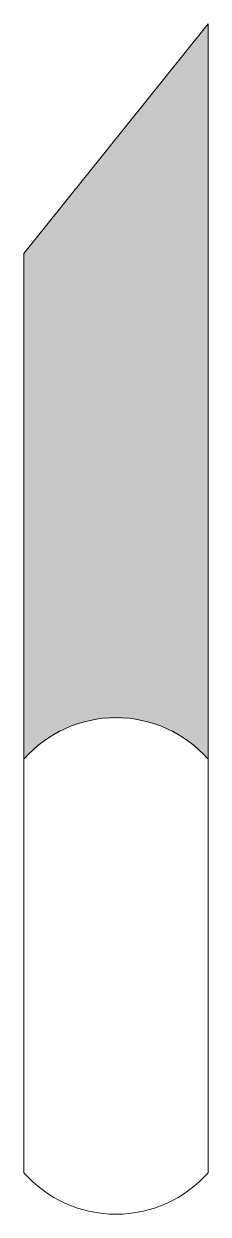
# Model space of a CAD drawing. Header units: metres. Extents: x 0 to 4, y -20.9 to 5.
import ezdxf

# ---------------------------------------------------------------- set-up
doc = ezdxf.new("R2010")
doc.units = ezdxf.units.M
doc.layers.add('A-DETL-GENF', color=92, linetype='Continuous', lineweight=18)

# ---------------------------------------------------------------- blocks, each defined once
blk = doc.blocks.new('30 kitvoeg op rugvulling - schuine kitvoeg 4mm-2074362-00_0 Basismaterialen')
at = {"layer": 'A-DETL-GENF', "lineweight": 13}
blk.add_hatch(color=256, dxfattribs=at).paths.add_polyline_path([(0, -11), (0.482, -10.572), (1.052, -10.271), (1.678, -10.117), (2.322, -10.117), (2.948, -10.271), (3.518, -10.572), (4, -11), (4, 5), (0, 0), (0, -10.572)])
h = blk.add_hatch(dxfattribs=at)
h.set_pattern_fill('FP_705', color=256, style=0, pattern_type=2)
h.set_pattern_definition([(45, (11309.317, -5436.092), (-10.606602, 10.606602), []), (135, (11309.317, -5436.092), (-10.606602, -10.606602), [])])
h.paths.add_polyline_path([(2.322, -20.883), (2.948, -20.729), (3.518, -20.428), (4, -20), (4, -11), (3.518, -10.572), (2.948, -10.271), (2.322, -10.117), (1.678, -10.117), (1.052, -10.271), (0.482, -10.572), (0, -11), (0, -20), (0.482, -20.428), (1.052, -20.729), (1.678, -20.883)])
at = {"layer": 'A-DETL-GENF'}
for p, q in [((4, 5), (0, 0)), ((4, -11), (4, 5)), ((0, 0), (0, -11))]:
    blk.add_line(p, q, dxfattribs=at)
at = {"layer": 'A-DETL-GENF', "lineweight": 13}
for p, q in [((0, -11), (0, -20)), ((4, -20), (4, -11))]:
    blk.add_line(p, q, dxfattribs=at)
for centre, start, end in [((2, -12.764), 41.4096, 138.5904), ((2, -18.236), 221.4096, 318.5904)]:
    blk.add_arc(centre, 2.667, start, end, dxfattribs=at)

msp = doc.modelspace()

# ---------------------------------------------------------------- block references
msp.add_blockref('30 kitvoeg op rugvulling - schuine kitvoeg 4mm-2074362-00_0 Basismaterialen', (0, 0))

doc.saveas('drawing.dxf')
